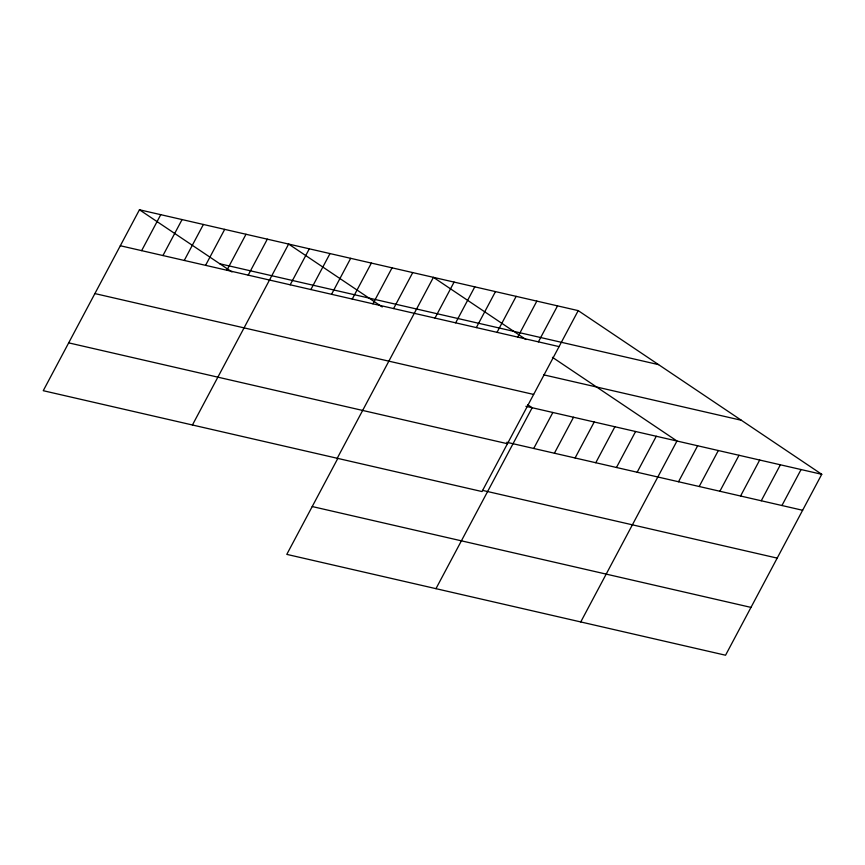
<?xml version="1.0" encoding="UTF-8"?>
<svg xmlns="http://www.w3.org/2000/svg" width="865" height="865" viewBox="0 0 865 865"><rect width="100%" height="100%" fill="white"/><g stroke="black" fill="none" stroke-linecap="round" stroke-linejoin="round"><path stroke-width="1.3" d="M578.209 310.621L139.449 209.773L43.25 390.699L482.01 491.558L578.209 310.621L821.75 474.301L725.551 655.227L286.791 554.379L337.804 458.428M141.633 250.645L160.76 214.671M162.944 255.553L182.072 219.569M184.256 260.452L203.383 224.468M205.567 265.35L224.695 229.366M226.879 270.248L246.006 234.264M248.19 275.146L267.317 239.162M192.43 424.996L288.629 244.06L382.243 306.978M290.186 284.801L309.313 248.817M310.87 289.548L329.998 253.575M331.555 294.305L350.682 258.321M352.239 299.063L371.366 263.079M372.923 303.81L392.05 267.836M393.607 308.567L412.735 272.594M337.22 458.277L433.419 277.341L525.931 339.512M434.976 318.082L454.103 282.098M455.66 322.829L474.788 286.856M476.345 327.586L495.472 291.602M497.029 332.344L516.156 296.36M517.713 337.101L536.841 301.117M538.398 341.848L557.525 305.875M435.96 588.665L532.17 407.729L527.704 404.733M533.727 448.47L552.854 412.486M554.411 453.217L573.538 417.244M575.095 457.974L594.223 421.99M595.78 462.732L614.907 426.748M616.464 467.489L635.591 431.505M637.148 472.236L656.276 436.263M580.75 621.946L676.96 441.009L552.432 357.321M678.517 481.751L697.644 445.767M699.201 486.508L718.328 450.524M719.885 491.255L739.013 455.282M740.57 496.013L759.697 460.029M761.254 500.77L780.381 464.786M781.938 505.517L801.066 469.544M219.818 263.782L658.579 364.641M120.322 245.746L559.082 346.606M543.588 374.815L741.381 420.282M94.891 293.581L533.651 394.44M525.898 406.291L821.75 474.301M506.771 442.275L802.623 510.274M68.681 342.864L507.441 443.723M482.584 490.39L777.181 558.109M312.222 506.544L750.982 607.392M139.449 209.773L231.961 271.945"/></g></svg>
